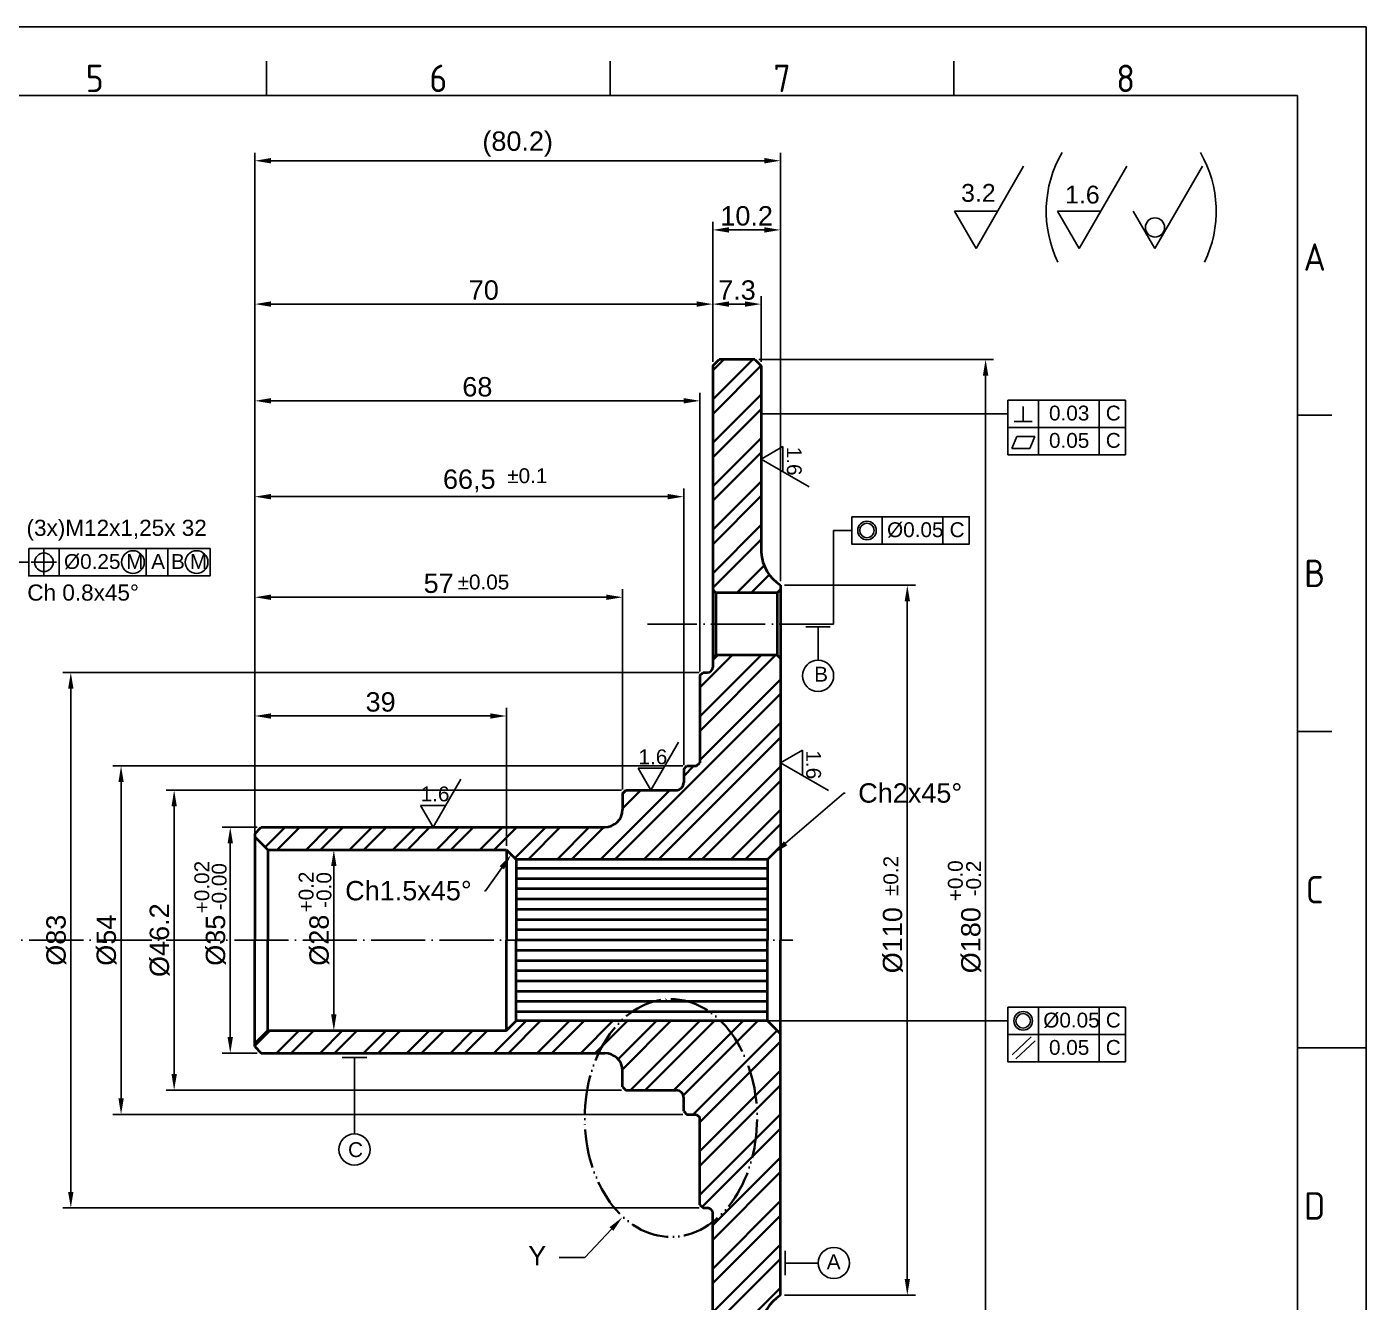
# Model space of a CAD drawing. Header units: millimetres. Extents: x 2429 to 2877, y 1091 to 1407.
# Drawn here: x 2668.9 to 2876.6, y 1209.8 to 1407.5 of the extents above; entities that cross this region are included whole.
import ezdxf
from ezdxf import colors
from ezdxf.entities.mleader import LeaderData, LeaderLine
from ezdxf.enums import TextEntityAlignment as Align
from ezdxf.math import Vec2, Vec3

# ---------------------------------------------------------------- set-up
doc = ezdxf.new("R2010")
doc.units = ezdxf.units.MM
doc.linetypes.add('ACAD_ISO04W100', pattern=[30, 24, -3, 0, -3])
doc.linetypes.add('ACAD_ISO05W100', pattern=[33, 24, -3, 0, -3, 0, -3])
for name, color, linetype, lineweight in [('AM_0', 7, 'Continuous', 40), ('AM_4', 1, 'ACAD_ISO04W100', 25), ('AM_5', 3, 'Continuous', 25), ('AM_7', 4, 'Continuous', 35), ('AM_BOR', 2, 'ACAD_ISO05W100', 35)]:
    doc.layers.add(name, color=color, linetype=linetype, lineweight=lineweight)
doc.styles.add('ACISOTS', font='isocp.shx', dxfattribs={"height": 1})
doc.styles.get("Standard").update_dxf_attribs({"font": 'arial.ttf'})
doc.dimstyles.new('ISO-25', dxfattribs={"dimtxt": 3, "dimasz": 2.5, "dimexe": 1.25, "dimexo": 0.625, "dimtad": 1, "dimtxsty": 'Standard', "dimcen": 2.5, "dimadec": 0, "dimazin": 0, "dimtfac": 1, "dimtmove": 0, "dimatfit": 3, "dimfxl": 1, "dimarcsym": 0})

# ---------------------------------------------------------------- blocks, each defined once
blk = doc.blocks.new('A3 ZTL')
for p, q in [((401.17, 280.82), (19.57, 280.82)), ((401.17, 9.78), (401.17, 280.82))]:
    blk.add_line(p, q)
at = {"layer": 'AM_BOR', "color": 135, "linetype": 'Continuous', "lineweight": 25}
for p, q in [((0, 290.61), (410.96, 290.61)), ((410.96, 290.61), (410.96, 0))]:
    blk.add_line(p, q, dxfattribs=at)
at = {"layer": 'AM_BOR', "color": 135, "lineweight": 25}
for p, q in [((254.4, 280.82), (254.4, 285.71)), ((303.33, 280.82), (303.33, 285.71)), ((352.25, 280.82), (352.25, 285.71)), ((406.07, 235.32), (401.17, 235.32)), ((406.07, 190.31), (401.17, 190.31)), ((401.17, 145.3), (410.96, 145.3))]:
    blk.add_line(p, q, dxfattribs=at)
at = {"layer": 'AM_BOR', "color": 135, "lineweight": 25, "style": 'ACISOTS'}
for s, p in [('5', (229.94, 283.27)), ('6', (278.86, 283.27)), ('7', (327.79, 283.27)), ('8', (376.71, 283.27)), ('A', (403.62, 257.83)), ('B', (403.62, 212.82)), ('C', (403.62, 167.81)), ('D', (403.62, 122.8))]:
    blk.add_text(s, height=3.91, dxfattribs=at).set_placement(p, align=Align.MIDDLE)
blk = doc.blocks.new('*D43')
at = {"layer": 'AM_5', "color": 0, "lineweight": -2}
blk.add_line((2547.72, 1212.33), (2536.79, 1193.38), dxfattribs=at)
blk.add_arc((2578.66, 1265.91), 82.5, 181.7363, 238.2637, dxfattribs=at)
at = {"layer": 'AM_5', "color": 0}
for points in [[(2495.78, 1263.41), (2496.62, 1263.42), (2496.16, 1265.91)], [(2535.48, 1196.1), (2535.05, 1195.39), (2537.41, 1194.46)]]:
    blk.add_solid(points, dxfattribs=at)
at = {"layer": 'Defpoints', "color": 0}
for p in [(2478.5, 1265.91), (2787.69, 1265.91), (2501.14, 1237.69), (2560.29, 1234.09), (2548.04, 1212.87)]:
    blk.add_point(p, dxfattribs=at)
at = {"layer": 'AM_5', "color": 0, "insert": (2509.08, 1225.74), "char_height": 3, "attachment_point": 5, "rotation": 300}
blk.add_mtext('60°', dxfattribs=at)
blk = doc.blocks.new('*D46')
at = {"layer": 'AM_5', "color": 0, "lineweight": -2}
for p, q in [((2786.39, 1320.91), (2806.68, 1320.91)), ((2805.43, 1318.41), (2805.43, 1213.41)), ((2786.39, 1210.91), (2806.68, 1210.91))]:
    blk.add_line(p, q, dxfattribs=at)
at = {"layer": 'AM_5', "color": 0}
for points in [[(2805.02, 1318.41), (2805.85, 1318.41), (2805.43, 1320.91)], [(2805.02, 1213.41), (2805.85, 1213.41), (2805.43, 1210.91)]]:
    blk.add_solid(points, dxfattribs=at)
at = {"layer": 'Defpoints', "color": 0}
for p in [(2785.77, 1320.91), (2785.77, 1210.91), (2805.43, 1210.91)]:
    blk.add_point(p, dxfattribs=at)
at = {"layer": 'AM_5', "color": 0, "insert": (2803.19, 1265.91), "char_height": 3, "attachment_point": 5, "rotation": 90}
blk.add_mtext('%%C110', dxfattribs=at)
blk = doc.blocks.new('*D47')
at = {"layer": 'AM_5', "color": 0, "lineweight": -2}
for p, q in [((2782.39, 1355.91), (2818.82, 1355.91)), ((2817.57, 1353.41), (2817.57, 1178.41)), ((2782.39, 1175.91), (2818.82, 1175.91))]:
    blk.add_line(p, q, dxfattribs=at)
at = {"layer": 'AM_5', "color": 0}
for points in [[(2817.15, 1353.41), (2817.99, 1353.41), (2817.57, 1355.91)], [(2817.15, 1178.41), (2817.99, 1178.41), (2817.57, 1175.91)]]:
    blk.add_solid(points, dxfattribs=at)
at = {"layer": 'Defpoints', "color": 0}
for p in [(2781.77, 1355.91), (2781.77, 1175.91), (2817.57, 1175.91)]:
    blk.add_point(p, dxfattribs=at)
at = {"layer": 'AM_5', "color": 0, "insert": (2815.33, 1265.91), "char_height": 3, "attachment_point": 5, "rotation": 90}
blk.add_mtext('%%C180', dxfattribs=at)
blk = doc.blocks.new('*D48')
at = {"layer": 'AM_5', "color": 0, "lineweight": -2}
for p, q in [((2773.14, 1307.41), (2674.49, 1307.41)), ((2675.74, 1304.91), (2675.74, 1226.91)), ((2773.14, 1224.41), (2674.49, 1224.41))]:
    blk.add_line(p, q, dxfattribs=at)
at = {"layer": 'AM_5', "color": 0}
for points in [[(2675.32, 1304.91), (2676.15, 1304.91), (2675.74, 1307.41)], [(2675.32, 1226.91), (2676.15, 1226.91), (2675.74, 1224.41)]]:
    blk.add_solid(points, dxfattribs=at)
at = {"layer": 'Defpoints', "color": 0}
for p in [(2773.77, 1307.41), (2675.74, 1224.41), (2773.77, 1224.41)]:
    blk.add_point(p, dxfattribs=at)
at = {"layer": 'AM_5', "color": 0, "insert": (2673.5, 1265.91), "char_height": 3, "attachment_point": 5, "rotation": 90}
blk.add_mtext('%%c83', dxfattribs=at)
blk = doc.blocks.new('*D49')
at = {"layer": 'AM_5', "color": 0, "lineweight": -2}
for p, q in [((2770.64, 1292.91), (2682.28, 1292.91)), ((2683.53, 1290.41), (2683.53, 1241.41)), ((2770.64, 1238.91), (2682.28, 1238.91))]:
    blk.add_line(p, q, dxfattribs=at)
at = {"layer": 'AM_5', "color": 0}
for points in [[(2683.12, 1290.41), (2683.95, 1290.41), (2683.53, 1292.91)], [(2683.12, 1241.41), (2683.95, 1241.41), (2683.53, 1238.91)]]:
    blk.add_solid(points, dxfattribs=at)
at = {"layer": 'Defpoints', "color": 0}
for p in [(2771.27, 1292.91), (2683.53, 1238.91), (2771.27, 1238.91)]:
    blk.add_point(p, dxfattribs=at)
at = {"layer": 'AM_5', "color": 0, "insert": (2681.29, 1265.91), "char_height": 3, "attachment_point": 5, "rotation": 90}
blk.add_mtext('%%C54', dxfattribs=at)
blk = doc.blocks.new('*D50')
at = {"layer": 'AM_5', "color": 0, "lineweight": -2}
for p, q in [((2761.14, 1289.16), (2690.51, 1289.16)), ((2691.76, 1286.66), (2691.76, 1245.16)), ((2761.14, 1242.66), (2690.51, 1242.66))]:
    blk.add_line(p, q, dxfattribs=at)
at = {"layer": 'AM_5', "color": 0}
for points in [[(2691.35, 1286.66), (2692.18, 1286.66), (2691.76, 1289.16)], [(2691.35, 1245.16), (2692.18, 1245.16), (2691.76, 1242.66)]]:
    blk.add_solid(points, dxfattribs=at)
at = {"layer": 'Defpoints', "color": 0}
for p in [(2761.77, 1289.16), (2691.76, 1242.66), (2761.77, 1242.66)]:
    blk.add_point(p, dxfattribs=at)
at = {"layer": 'AM_5', "color": 0, "insert": (2689.52, 1265.91), "char_height": 3, "attachment_point": 5, "rotation": 90}
blk.add_mtext('%%C46.2', dxfattribs=at)
blk = doc.blocks.new('*D51')
at = {"layer": 'AM_5', "color": 0, "lineweight": -2}
for p, q in [((2704.64, 1283.41), (2699.21, 1283.41)), ((2700.46, 1280.91), (2700.46, 1250.91)), ((2704.64, 1248.41), (2699.21, 1248.41))]:
    blk.add_line(p, q, dxfattribs=at)
at = {"layer": 'AM_5', "color": 0}
for points in [[(2700.04, 1280.91), (2700.88, 1280.91), (2700.46, 1283.41)], [(2700.04, 1250.91), (2700.88, 1250.91), (2700.46, 1248.41)]]:
    blk.add_solid(points, dxfattribs=at)
at = {"layer": 'Defpoints', "color": 0}
for p in [(2705.27, 1283.41), (2700.46, 1248.41), (2705.27, 1248.41)]:
    blk.add_point(p, dxfattribs=at)
at = {"layer": 'AM_5', "color": 0, "insert": (2698.22, 1265.91), "char_height": 3, "attachment_point": 5, "rotation": 90}
blk.add_mtext('%%C35', dxfattribs=at)
blk = doc.blocks.new('*D52')
at = {"layer": 'AM_5', "color": 0, "lineweight": -2}
for p, q in [((2715.89, 1279.91), (2715.27, 1279.91)), ((2716.52, 1277.41), (2716.52, 1254.41)), ((2715.89, 1251.91), (2715.27, 1251.91))]:
    blk.add_line(p, q, dxfattribs=at)
at = {"layer": 'AM_5', "color": 0}
for points in [[(2716.1, 1277.41), (2716.93, 1277.41), (2716.52, 1279.91)], [(2716.1, 1254.41), (2716.93, 1254.41), (2716.52, 1251.91)]]:
    blk.add_solid(points, dxfattribs=at)
at = {"layer": 'Defpoints', "color": 0}
for p in [(2716.52, 1279.91), (2716.52, 1251.91), (2716.52, 1251.91)]:
    blk.add_point(p, dxfattribs=at)
at = {"layer": 'AM_5', "color": 0, "insert": (2714.28, 1265.91), "char_height": 3, "attachment_point": 5, "rotation": 90}
blk.add_mtext('%%C28', dxfattribs=at)
blk = doc.blocks.new('*D53')
at = {"layer": 'AM_5', "color": 0, "lineweight": -2}
for p, q in [((2775.27, 1355.54), (2775.27, 1365.74)), ((2777.77, 1364.49), (2780.27, 1364.49)), ((2782.77, 1355.54), (2782.77, 1365.74))]:
    blk.add_line(p, q, dxfattribs=at)
at = {"layer": 'AM_5', "color": 0}
for points in [[(2777.77, 1364.91), (2777.77, 1364.08), (2775.27, 1364.49)], [(2780.27, 1364.91), (2780.27, 1364.08), (2782.77, 1364.49)]]:
    blk.add_solid(points, dxfattribs=at)
at = {"layer": 'Defpoints', "color": 0}
for p in [(2782.77, 1364.49), (2775.27, 1354.91), (2782.77, 1354.91)]:
    blk.add_point(p, dxfattribs=at)
at = {"layer": 'AM_5', "color": 0, "insert": (2779.02, 1366.65), "char_height": 3, "attachment_point": 5}
blk.add_mtext('7.3', dxfattribs=at)
blk = doc.blocks.new('*D54')
at = {"layer": 'AM_5', "color": 0, "lineweight": -2}
for p, q in [((2775.27, 1355.54), (2775.27, 1377.24)), ((2785.77, 1321.54), (2785.77, 1377.24)), ((2777.77, 1375.99), (2783.27, 1375.99))]:
    blk.add_line(p, q, dxfattribs=at)
at = {"layer": 'AM_5', "color": 0}
for points in [[(2777.77, 1376.41), (2777.77, 1375.57), (2775.27, 1375.99)], [(2783.27, 1376.41), (2783.27, 1375.57), (2785.77, 1375.99)]]:
    blk.add_solid(points, dxfattribs=at)
at = {"layer": 'Defpoints', "color": 0}
for p in [(2785.77, 1375.99), (2775.27, 1354.91), (2785.77, 1320.91)]:
    blk.add_point(p, dxfattribs=at)
at = {"layer": 'AM_5', "color": 0, "insert": (2780.52, 1378.15), "char_height": 3, "attachment_point": 5}
blk.add_mtext('10.2', dxfattribs=at)
blk = doc.blocks.new('*D57')
at = {"layer": 'AM_5', "color": 0, "lineweight": -2}
for p, q in [((2704.27, 1282.54), (2704.27, 1320.31)), ((2706.77, 1319.06), (2758.77, 1319.06)), ((2761.27, 1289.29), (2761.27, 1320.31))]:
    blk.add_line(p, q, dxfattribs=at)
at = {"layer": 'AM_5', "color": 0}
for points in [[(2706.77, 1319.48), (2706.77, 1318.64), (2704.27, 1319.06)], [(2758.77, 1319.48), (2758.77, 1318.64), (2761.27, 1319.06)]]:
    blk.add_solid(points, dxfattribs=at)
at = {"layer": 'Defpoints', "color": 0}
for p in [(2761.27, 1319.06), (2761.27, 1288.66), (2704.27, 1281.91)]:
    blk.add_point(p, dxfattribs=at)
at = {"layer": 'AM_5', "color": 0, "insert": (2732.77, 1321.21), "char_height": 3, "attachment_point": 5}
blk.add_mtext('57', dxfattribs=at)
blk = doc.blocks.new('*D58')
at = {"layer": 'AM_5', "color": 0, "lineweight": -2}
for p, q in [((2704.27, 1283.04), (2704.27, 1335.9)), ((2770.77, 1293.04), (2770.77, 1335.9)), ((2706.77, 1334.65), (2768.27, 1334.65))]:
    blk.add_line(p, q, dxfattribs=at)
at = {"layer": 'AM_5', "color": 0}
for points in [[(2706.77, 1335.07), (2706.77, 1334.23), (2704.27, 1334.65)], [(2768.27, 1335.07), (2768.27, 1334.23), (2770.77, 1334.65)]]:
    blk.add_solid(points, dxfattribs=at)
at = {"layer": 'Defpoints', "color": 0}
for p in [(2770.77, 1334.65), (2770.77, 1292.41), (2704.27, 1282.41)]:
    blk.add_point(p, dxfattribs=at)
at = {"layer": 'AM_5', "color": 0, "insert": (2737.52, 1337.08), "char_height": 3, "attachment_point": 5}
blk.add_mtext('66,5', dxfattribs=at)
blk = doc.blocks.new('*D59')
at = {"layer": 'AM_5', "color": 0, "lineweight": -2}
for p, q in [((2704.27, 1283.16), (2704.27, 1350.75)), ((2773.27, 1307.54), (2773.27, 1350.75)), ((2706.77, 1349.5), (2770.77, 1349.5))]:
    blk.add_line(p, q, dxfattribs=at)
at = {"layer": 'AM_5', "color": 0}
for points in [[(2706.77, 1349.92), (2706.77, 1349.09), (2704.27, 1349.5)], [(2770.77, 1349.92), (2770.77, 1349.09), (2773.27, 1349.5)]]:
    blk.add_solid(points, dxfattribs=at)
at = {"layer": 'Defpoints', "color": 0}
for p in [(2773.27, 1349.5), (2773.27, 1306.91), (2704.27, 1282.54)]:
    blk.add_point(p, dxfattribs=at)
at = {"layer": 'AM_5', "color": 0, "insert": (2738.77, 1351.66), "char_height": 3, "attachment_point": 5}
blk.add_mtext('68', dxfattribs=at)
blk = doc.blocks.new('*D60')
at = {"layer": 'AM_5', "color": 0, "lineweight": -2}
for p, q in [((2704.27, 1283.16), (2704.27, 1365.74)), ((2706.77, 1364.49), (2772.77, 1364.49)), ((2775.27, 1355.54), (2775.27, 1365.74))]:
    blk.add_line(p, q, dxfattribs=at)
at = {"layer": 'AM_5', "color": 0}
for points in [[(2706.77, 1364.91), (2706.77, 1364.08), (2704.27, 1364.49)], [(2772.77, 1364.91), (2772.77, 1364.08), (2775.27, 1364.49)]]:
    blk.add_solid(points, dxfattribs=at)
at = {"layer": 'Defpoints', "color": 0}
for p in [(2775.27, 1364.49), (2775.27, 1354.91), (2704.27, 1282.54)]:
    blk.add_point(p, dxfattribs=at)
at = {"layer": 'AM_5', "color": 0, "insert": (2739.77, 1366.65), "char_height": 3, "attachment_point": 5}
blk.add_mtext('70', dxfattribs=at)
blk = doc.blocks.new('*D61')
at = {"layer": 'AM_5', "color": 0, "lineweight": -2}
for p, q in [((2704.27, 1283.66), (2704.27, 1387.96)), ((2785.77, 1322.16), (2785.77, 1387.96)), ((2706.77, 1386.71), (2783.27, 1386.71))]:
    blk.add_line(p, q, dxfattribs=at)
at = {"layer": 'AM_5', "color": 0}
for points in [[(2706.77, 1387.13), (2706.77, 1386.29), (2704.27, 1386.71)], [(2783.27, 1387.13), (2783.27, 1386.29), (2785.77, 1386.71)]]:
    blk.add_solid(points, dxfattribs=at)
at = {"layer": 'Defpoints', "color": 0}
for p in [(2785.77, 1386.71), (2785.77, 1321.54), (2704.27, 1283.04)]:
    blk.add_point(p, dxfattribs=at)
at = {"layer": 'AM_5', "color": 0, "insert": (2745.02, 1389.3), "char_height": 3, "attachment_point": 5}
blk.add_mtext('(80.2)', dxfattribs=at)
blk = doc.blocks.new('*D69')
at = {"layer": 'AM_5', "color": 0, "lineweight": -2}
for p, q in [((2704.27, 1284.29), (2704.27, 1301.91)), ((2706.77, 1300.66), (2740.77, 1300.66)), ((2743.27, 1280.54), (2743.27, 1301.91))]:
    blk.add_line(p, q, dxfattribs=at)
at = {"layer": 'AM_5', "color": 0}
for points in [[(2706.77, 1301.07), (2706.77, 1300.24), (2704.27, 1300.66)], [(2740.77, 1301.07), (2740.77, 1300.24), (2743.27, 1300.66)]]:
    blk.add_solid(points, dxfattribs=at)
at = {"layer": 'Defpoints', "color": 0}
for p in [(2743.27, 1300.66), (2704.27, 1283.66), (2743.27, 1279.91)]:
    blk.add_point(p, dxfattribs=at)
at = {"layer": 'AM_5', "color": 0, "insert": (2723.77, 1302.82), "char_height": 3, "attachment_point": 5}
blk.add_mtext('39', dxfattribs=at)

msp = doc.modelspace()

# ---------------------------------------------------------------- hatches: boundary and pattern name
at = {"layer": 'AM_0'}
h = msp.add_hatch(dxfattribs=at)
h.set_pattern_fill('ANSI31', color=256, scale=0.5, angle=315, style=0)
h.set_pattern_definition([(0, (-574.0602, 0.7274), (6e-16, 1.5875), [])])
h.paths.add_polyline_path([(2783.769, 1253.412), (2783.769, 1265.912), (2744.769, 1265.912), (2744.769, 1253.412)])
h.paths.add_polyline_path([(2744.769, 1278.412), (2744.769, 1265.912), (2783.769, 1265.912), (2783.769, 1278.412)])
at = {"layer": 'AM_7'}
h = msp.add_hatch(dxfattribs=at)
h.set_pattern_fill('ANSI32', color=256, scale=0.5, style=0)
h.set_pattern_definition([(45, (-574.06, 0.7274), (-3.367596, 3.367596), []), (45, (-571.815, 0.7274), (-3.367596, 3.367596), [])])
h.paths.add_polyline_path([(2775.269, 1320.262), (2775.769, 1319.762), (2785.269, 1319.762), (2785.769, 1320.262), (2785.769, 1320.912, -0.236068), (2782.769, 1326.03), (2782.769, 1354.912), (2781.769, 1355.912), (2776.269, 1355.912), (2775.269, 1354.912)])
h.paths.add_polyline_path([(2785.769, 1309.562), (2785.269, 1310.062), (2775.769, 1310.062), (2775.269, 1309.562), (2775.269, 1308.212, -0.4142136), (2774.469, 1307.412), (2773.769, 1307.412), (2773.269, 1306.912), (2773.269, 1293.412), (2772.769, 1292.912), (2771.269, 1292.912), (2770.769, 1292.412), (2770.769, 1290.362, -0.4142136), (2769.569, 1289.162), (2761.769, 1289.162), (2761.269, 1288.662), (2761.269, 1286.162, -0.4142136), (2758.519, 1283.412), (2705.269, 1283.412), (2704.269, 1282.412), (2704.269, 1281.912), (2706.269, 1279.912), (2743.269, 1279.912), (2744.769, 1278.412), (2783.769, 1278.412), (2785.769, 1280.412)])
h.paths.add_polyline_path([(2744.769, 1253.412), (2743.269, 1251.912), (2706.269, 1251.912), (2704.269, 1249.912), (2704.269, 1249.412), (2705.269, 1248.412), (2758.519, 1248.412, -0.4142136), (2761.269, 1245.662), (2761.269, 1243.162), (2761.769, 1242.662), (2769.569, 1242.662, -0.4142136), (2770.769, 1241.462), (2770.769, 1239.412), (2771.269, 1238.912), (2772.769, 1238.912), (2773.269, 1238.412), (2773.269, 1224.912), (2773.769, 1224.412), (2774.469, 1224.412, -0.4142136), (2775.269, 1223.612), (2775.269, 1198.412, 0.4142136), (2775.769, 1197.912), (2780.969, 1197.912), (2782.769, 1197.912), (2782.769, 1205.794, -0.236068), (2785.769, 1210.912), (2785.769, 1251.412), (2783.769, 1253.412)])
h.paths.add_polyline_path([(2775.269, 1176.912), (2776.269, 1175.912), (2781.769, 1175.912), (2782.769, 1176.912), (2782.769, 1183.912), (2780.969, 1183.912), (2775.769, 1183.912, 0.4142136), (2775.269, 1183.412), (2775.269, 1182.412)])

# ---------------------------------------------------------------- linework, layer by layer
at = {"layer": 'AM_0'}
for p, q in [((2775.269, 1354.912), (2776.269, 1355.912)), ((2775.269, 1354.912), (2775.269, 1308.212)), ((2781.769, 1355.912), (2776.269, 1355.912)), ((2781.769, 1355.912), (2782.769, 1354.912)), ((2782.769, 1354.912), (2782.769, 1326.03)), ((2785.769, 1320.912), (2785.769, 1265.912)), ((2785.769, 1320.912), (2785.769, 1320.912)), ((2775.769, 1319.762), (2775.269, 1320.262)), ((2785.269, 1319.762), (2775.769, 1319.762)), ((2775.769, 1319.762), (2775.769, 1310.062)), ((2785.269, 1319.762), (2785.769, 1320.262)), ((2785.269, 1319.762), (2785.269, 1310.062)), ((2775.769, 1310.062), (2775.269, 1309.562)), ((2785.269, 1310.062), (2775.769, 1310.062)), ((2785.269, 1310.062), (2785.769, 1309.562)), ((2773.269, 1306.912), (2773.769, 1307.412)), ((2773.269, 1306.912), (2773.269, 1293.412)), ((2773.769, 1307.412), (2774.469, 1307.412)), ((2770.769, 1292.412), (2771.269, 1292.912)), ((2770.769, 1292.412), (2770.769, 1290.362)), ((2771.269, 1292.912), (2772.769, 1292.912)), ((2772.769, 1292.912), (2773.269, 1293.412)), ((2761.269, 1288.662), (2761.769, 1289.162)), ((2761.269, 1288.662), (2761.269, 1286.162)), ((2761.769, 1289.162), (2769.569, 1289.162)), ((2704.269, 1282.412), (2705.269, 1283.412)), ((2705.269, 1283.412), (2758.519, 1283.412)), ((2704.269, 1282.412), (2704.269, 1281.912)), ((2704.269, 1281.912), (2704.269, 1265.912)), ((2704.269, 1281.912), (2706.269, 1279.912)), ((2706.269, 1279.912), (2743.269, 1279.912)), ((2706.269, 1279.912), (2706.269, 1265.912)), ((2743.269, 1279.912), (2743.269, 1279.912)), ((2743.269, 1279.912), (2744.769, 1278.412)), ((2743.269, 1279.912), (2743.269, 1265.912)), ((2783.769, 1278.412), (2785.769, 1280.412)), ((2783.769, 1278.412), (2744.769, 1278.412)), ((2744.769, 1278.412), (2744.769, 1265.912)), ((2783.769, 1278.412), (2783.769, 1265.912)), ((2704.269, 1249.912), (2704.269, 1265.912)), ((2706.269, 1251.912), (2706.269, 1265.912)), ((2743.269, 1251.912), (2743.269, 1265.912)), ((2744.769, 1253.412), (2744.769, 1265.912)), ((2783.769, 1253.412), (2783.769, 1265.912)), ((2785.769, 1210.912), (2785.769, 1265.912)), ((2743.269, 1251.912), (2744.769, 1253.412)), ((2783.769, 1253.412), (2744.769, 1253.412)), ((2783.769, 1253.412), (2785.769, 1251.412)), ((2704.269, 1249.912), (2706.269, 1251.912)), ((2706.269, 1251.912), (2743.269, 1251.912)), ((2743.269, 1251.912), (2743.269, 1251.912)), ((2704.269, 1249.412), (2704.269, 1249.912)), ((2704.269, 1249.412), (2705.269, 1248.412)), ((2705.269, 1248.412), (2758.519, 1248.412)), ((2761.269, 1243.162), (2761.269, 1245.662)), ((2761.269, 1243.162), (2761.769, 1242.662)), ((2761.769, 1242.662), (2769.569, 1242.662)), ((2770.769, 1239.412), (2770.769, 1241.462)), ((2770.769, 1239.412), (2771.269, 1238.912)), ((2771.269, 1238.912), (2772.769, 1238.912)), ((2772.769, 1238.912), (2773.269, 1238.412)), ((2773.269, 1224.912), (2773.269, 1238.412)), ((2773.269, 1224.912), (2773.769, 1224.412)), ((2773.769, 1224.412), (2774.469, 1224.412)), ((2775.269, 1198.412), (2775.269, 1223.612)), ((2785.769, 1210.912), (2785.769, 1210.912))]:
    msp.add_line(p, q, dxfattribs=at)
for centre, radius, start, end in [((2789.387, 1326.471), 6.633, 183.81136, 236.94147), ((2774.469, 1308.212), 0.8, 270, 0), ((2769.569, 1290.362), 1.2, 270, 0), ((2758.519, 1286.162), 2.75, 270, 0), ((2758.519, 1245.662), 2.75, 0, 90), ((2769.569, 1241.462), 1.2, 0, 90), ((2774.469, 1223.612), 0.8, 0, 90), ((2789.387, 1205.353), 6.633, 123.05853, 176.18864)]:
    msp.add_arc(centre, radius, start, end, dxfattribs=at)
at = {"layer": 'AM_4', "ltscale": 0.35}
msp.add_line((2793.989, 1314.912), (2765.145, 1314.912), dxfattribs=at)
at = {"layer": 'AM_4', "linetype": 'ACAD_ISO04W100', "ltscale": 0.35}
msp.add_line((2478.502, 1265.912), (2787.691, 1265.912), dxfattribs=at)
at = {"layer": 'AM_5'}
for p, q in [((2823.468, 1385.864), (2816.091, 1373.086)), ((2839.444, 1385.864), (2832.067, 1373.086)), ((2851.191, 1385.864), (2843.814, 1373.086)), ((2812.737, 1378.894), (2819.444, 1378.894)), ((2812.737, 1378.894), (2816.091, 1373.086)), ((2828.714, 1378.894), (2835.42, 1378.894)), ((2828.714, 1378.894), (2832.067, 1373.086)), ((2840.461, 1378.894), (2843.814, 1373.086)), ((2823.382, 1348.648), (2823.382, 1346.309)), ((2821.031, 1347.485), (2782.769, 1347.485)), ((2821.992, 1346.309), (2824.771, 1346.309)), ((2821.632, 1342.113), (2822.418, 1343.97)), ((2822.418, 1343.97), (2825.206, 1343.97)), ((2825.206, 1343.97), (2824.419, 1342.113)), ((2825.753, 1345.368), (2835.172, 1345.368)), ((2835.172, 1345.368), (2839.246, 1345.368)), ((2786.157, 1342.427), (2782.769, 1340.471)), ((2786.157, 1342.427), (2786.157, 1338.515)), ((2821.632, 1342.113), (2824.419, 1342.113)), ((2790.222, 1336.168), (2782.769, 1340.471)), ((2825.753, 1341.133), (2835.172, 1341.133)), ((2835.172, 1341.133), (2839.246, 1341.133)), ((2796.815, 1329.408), (2793.989, 1329.408)), ((2793.989, 1329.408), (2793.989, 1314.912)), ((2801.537, 1327.291), (2810.956, 1327.291)), ((2810.956, 1327.291), (2815.03, 1327.291)), ((2671.569, 1326.484), (2671.569, 1322.479)), ((2669.208, 1324.476), (2666.872, 1324.476)), ((2669.617, 1324.482), (2673.522, 1324.482)), ((2673.931, 1322.364), (2687.418, 1322.364)), ((2687.418, 1322.364), (2690.802, 1322.364)), ((2690.802, 1322.364), (2697.338, 1322.364)), ((2793.496, 1314.461), (2789.691, 1314.461)), ((2791.593, 1314.461), (2791.593, 1309.309)), ((2769.972, 1296.615), (2765.669, 1289.162)), ((2789.157, 1295.368), (2785.769, 1293.412)), ((2789.157, 1295.368), (2789.157, 1291.456)), ((2763.713, 1292.55), (2767.625, 1292.55)), ((2763.713, 1292.55), (2765.669, 1289.162)), ((2793.222, 1289.108), (2785.769, 1293.412)), ((2736.197, 1290.865), (2731.894, 1283.412)), ((2729.938, 1286.8), (2733.85, 1286.8)), ((2729.938, 1286.8), (2731.894, 1283.412)), ((2821.031, 1253.412), (2783.769, 1253.412)), ((2821.7, 1248.159), (2824.659, 1250.914)), ((2822.272, 1247.545), (2825.231, 1250.3)), ((2825.753, 1251.294), (2835.172, 1251.294)), ((2835.172, 1251.294), (2839.246, 1251.294)), ((2721.622, 1247.729), (2717.816, 1247.729)), ((2719.719, 1247.729), (2719.719, 1235.882)), ((2825.753, 1247.06), (2835.172, 1247.06)), ((2835.172, 1247.06), (2839.246, 1247.06)), ((2786.472, 1217.784), (2786.472, 1213.978)), ((2786.472, 1215.881), (2791.624, 1215.881))]:
    msp.add_line(p, q, dxfattribs=at)
for points in [[(2821.031, 1349.602), (2825.753, 1349.602), (2825.753, 1345.368), (2821.031, 1345.368)], [(2825.753, 1349.602), (2835.172, 1349.602), (2835.172, 1345.368), (2825.753, 1345.368)], [(2835.172, 1349.602), (2839.246, 1349.602), (2839.246, 1345.368), (2835.172, 1345.368)], [(2821.031, 1345.368), (2825.753, 1345.368), (2825.753, 1341.133), (2821.031, 1341.133)], [(2825.753, 1345.368), (2835.172, 1345.368), (2835.172, 1341.133), (2825.753, 1341.133)], [(2835.172, 1345.368), (2839.246, 1345.368), (2839.246, 1341.133), (2835.172, 1341.133)], [(2796.815, 1331.526), (2801.537, 1331.526), (2801.537, 1327.291), (2796.815, 1327.291)], [(2801.537, 1331.526), (2810.956, 1331.526), (2810.956, 1327.291), (2801.537, 1327.291)], [(2810.956, 1331.526), (2815.03, 1331.526), (2815.03, 1327.291), (2810.956, 1327.291)], [(2669.208, 1326.599), (2673.931, 1326.599), (2673.931, 1322.364), (2669.208, 1322.364)], [(2673.931, 1326.599), (2687.418, 1326.599), (2687.418, 1322.364), (2673.931, 1322.364)], [(2687.418, 1326.599), (2690.802, 1326.599), (2690.802, 1322.364), (2687.418, 1322.364)], [(2690.802, 1326.599), (2697.338, 1326.599), (2697.338, 1322.364), (2690.802, 1322.364)], [(2821.031, 1255.529), (2825.753, 1255.529), (2825.753, 1251.294), (2821.031, 1251.294)], [(2825.753, 1255.529), (2835.172, 1255.529), (2835.172, 1251.294), (2825.753, 1251.294)], [(2835.172, 1255.529), (2839.246, 1255.529), (2839.246, 1251.294), (2835.172, 1251.294)], [(2821.031, 1251.294), (2825.753, 1251.294), (2825.753, 1247.06), (2821.031, 1247.06)], [(2825.753, 1251.294), (2835.172, 1251.294), (2835.172, 1247.06), (2825.753, 1247.06)], [(2835.172, 1251.294), (2839.246, 1251.294), (2839.246, 1247.06), (2835.172, 1247.06)]]:
    msp.add_lwpolyline(points, close=True, dxfattribs=at)
for centre, radius in [((2843.827, 1376.378), 1.487), ((2799.176, 1329.408), 1.441), ((2799.176, 1329.408), 1.125), ((2671.569, 1324.482), 1.441), ((2685.377, 1324.509), 1.757), ((2695.246, 1324.509), 1.757), ((2791.593, 1306.889), 2.42), ((2823.392, 1253.412), 1.441), ((2823.392, 1253.412), 1.125), ((2719.719, 1233.462), 2.42), ((2794.044, 1215.881), 2.42)]:
    msp.add_circle(centre, radius, dxfattribs=at)
for centre, start, end in [((2845.027, 1378.882), 149.81687, 205.95777), ((2835.265, 1378.882), 334.04223, 30.18313)]:
    msp.add_arc(centre, 18.059, start, end, dxfattribs=at)
at = {"layer": 'AM_BOR', "ltscale": 0.25}
msp.add_ellipse((2768.776, 1238.354), major_axis=(0, 18.426), ratio=0.7252538, dxfattribs=at)

# ---------------------------------------------------------------- block references
at = {"linetype": 'ByBlock', "lineweight": 0, "xscale": 1.089, "yscale": 1.089, "zscale": 1.089}
msp.add_blockref('A3 ZTL', (2429.046, 1090.997), dxfattribs=at)

# ---------------------------------------------------------------- texts
at = {"layer": 'AM_5', "attachment_point": 1}
for s, insert, char_height in [('3.2', (2813.773, 1383.111), 2.76), ('1.6', (2829.894, 1382.844), 2.76), (' 0.03', (2826.506, 1348.755), 2.3), ('C', (2836.202, 1348.755), 2.3), (' 0.05', (2826.506, 1344.52), 2.3), ('C', (2836.202, 1344.52), 2.3), ('%%P0.1', (2743.398, 1339.048), 2.3), ('%%C0.05', (2802.291, 1330.678), 2.3), ('C', (2811.986, 1330.678), 2.3), ('%%C0.25', (2674.684, 1325.751), 2.3), ('M', (2684.325, 1325.751), 2.3), ('A', (2688.2, 1325.751), 2.3), ('B', (2691.274, 1325.751), 2.3), ('M', (2694.193, 1325.751), 2.3), ('%%P0.05', (2735.704, 1322.572), 2.3), ('B', (2790.993, 1308.289), 2.3), ('1.6', (2763.755, 1295.484), 2.3), ('1.6', (2729.98, 1289.734), 2.3), ('%%C0.05', (2826.506, 1254.682), 2.3), ('C', (2836.202, 1254.682), 2.3), (' 0.05', (2826.506, 1250.447), 2.3), ('C', (2836.202, 1250.447), 2.3), ('C', (2718.723, 1234.598), 2.3), ('A', (2792.938, 1217.221), 2.3)]:
    msp.add_mtext_dynamic_manual_height_columns(s, width=18.23779, gutter_width=12.5, heights=[0], dxfattribs=dict(at, insert=insert, char_height=char_height))
at = {"layer": 'AM_5', "char_height": 2.3, "attachment_point": 1}
for s, insert, rotation in [('1.6', (2789.054, 1342.385), 270), ('1.6', (2792.054, 1295.326), 270), ('+0.02', (2694.893, 1270.079), 90), ('-0.00', (2697.585, 1270.535), 90), ('%%P0.2', (2801.72, 1272.749), 90), ('+0.0', (2811.727, 1271.949), 90), ('-0.2', (2814.557, 1272.701), 90), ('+0.2', (2711.068, 1270.208), 90), ('-0.0', (2713.837, 1270.927), 90)]:
    msp.add_mtext_dynamic_manual_height_columns(s, width=18.23779, gutter_width=12.5, heights=[0], dxfattribs=dict(at, insert=insert, rotation=rotation))
at = {"layer": 'AM_5', "color": 3, "insert": (2668.988, 1321.038), "char_height": 2.5, "attachment_point": 1}
msp.add_mtext_dynamic_manual_height_columns('Ch 0.8x45%%D', width=40.20612, gutter_width=12.5, heights=[0], dxfattribs=at)

# ---------------------------------------------------------------- dimensions: what is measured, and where the dimension line sits
at = {"layer": 'AM_5'}
for base, p1, p2, text, picture, middle in [((2785.769, 1386.71), (2704.269, 1283.037), (2785.769, 1321.537), '(80.2)', '*D61', (2745.019, 1389.302)), ((2785.769, 1375.991), (2775.269, 1354.912), (2785.769, 1320.912), '10.2', '*D54', (2780.519, 1378.148)), ((2775.269, 1364.495), (2704.269, 1282.537), (2775.269, 1354.912), '70', '*D60', (2739.769, 1366.652)), ((2782.769, 1364.495), (2775.269, 1354.912), (2782.769, 1354.912), '7.3', '*D53', (2779.019, 1366.653)), ((2773.269, 1349.503), (2704.269, 1282.537), (2773.269, 1306.912), '68', '*D59', (2738.769, 1351.66))]:
    dim = msp.add_linear_dim(base=base, p1=p1, p2=p2, text=text, dimstyle='ISO-25', dxfattribs=at)
    dim.commit()
    dim.dimension.update_dxf_attribs({"geometry": picture, "text_midpoint": middle})
for base, p1, p2, text, picture, middle in [((2817.569, 1175.912), (2781.769, 1355.912), (2781.769, 1175.912), '%%C180', '*D47', (2815.329, 1265.912)), ((2805.434, 1210.912), (2785.769, 1320.912), (2785.769, 1210.912), '%%C110', '*D46', (2803.193, 1265.912)), ((2675.737, 1224.412), (2773.769, 1307.412), (2773.769, 1224.412), '%%c83', '*D48', (2673.497, 1265.912)), ((2683.533, 1238.912), (2771.269, 1292.912), (2771.269, 1238.912), '%%C54', '*D49', (2681.292, 1265.912)), ((2691.763, 1242.662), (2761.769, 1289.162), (2761.769, 1242.662), '%%C46.2', '*D50', (2689.522, 1265.912)), ((2700.461, 1248.412), (2705.269, 1283.412), (2705.269, 1248.412), '%%C35', '*D51', (2698.22, 1265.912)), ((2716.517, 1251.912), (2716.517, 1279.912), (2716.517, 1251.912), '%%C28', '*D52', (2714.276, 1265.912))]:
    dim = msp.add_linear_dim(base=base, p1=p1, p2=p2, angle=90, text=text, dimstyle='ISO-25', dxfattribs=at)
    dim.commit()
    dim.dimension.update_dxf_attribs({"geometry": picture, "text_midpoint": middle})
for base, p1, p2, picture, middle in [((2770.769, 1334.649), (2704.269, 1282.412), (2770.769, 1292.412), '*D58', (2737.519, 1337.077)), ((2761.269, 1319.061), (2704.269, 1281.912), (2761.269, 1288.662), '*D57', (2732.769, 1321.212)), ((2743.269, 1300.658), (2704.269, 1283.662), (2743.269, 1279.912), '*D69', (2723.769, 1302.816))]:
    dim = msp.add_linear_dim(base=base, p1=p1, p2=p2, dimstyle='ISO-25', dxfattribs=at)
    dim.commit()
    dim.dimension.update_dxf_attribs({"geometry": picture, "text_midpoint": middle})
dim = msp.add_angular_dim_2l(base=(2501.137, 1237.695), line1=((2560.287, 1234.085), (2548.037, 1212.868)), line2=((2478.502, 1265.912), (2787.691, 1265.912)), dimstyle='ISO-25', dxfattribs=at)
dim.commit()
dim.dimension.update_dxf_attribs({"geometry": '*D43', "text_midpoint": (2509.082, 1225.74)})

# ---------------------------------------------------------------- leaders
ml = msp.add_multileader_mtext('Standard', dxfattribs=at)
ml.set_content('(3x)M12x1,25x 32', color=256)
ml.set_leader_properties()
ml.build(insert=Vec2(0, 0))
ml.multileader.update_dxf_attribs({"arrow_head_size": 2.5})
ctx = ml.context
ctx.base_point, ctx.char_height, ctx.arrow_head_size, ctx.plane_origin = Vec3(2666.872, 1329.456), 2.5, 2.5, Vec3(2645.318, 1306.561)
notes = []
notes.append((ctx, [(0, (1, 1, 0), (2658.872, 1329.456), (1, 0), 8, [(0, [(2645.318, 1306.561)], 0, [])])]))
ctx.mtext.insert, ctx.mtext.flow_direction = Vec3(2668.872, 1331.074), 5
ml = msp.add_multileader_mtext('Standard', dxfattribs=at)
ml.set_content('Ch2x45%%D', color=256)
ml.set_leader_properties()
ml.build(insert=Vec2(0, 0))
ml.multileader.update_dxf_attribs({"arrow_head_size": 2.5})
ctx = ml.context
ctx.base_point, ctx.char_height, ctx.arrow_head_size, ctx.plane_origin = Vec3(2795.819, 1288.702), 3, 2.5, Vec3(2784.665, 1279.296)
notes.append((ctx, [(0, (1, 1, 0), (2795.595, 1288.702), (1, 0), 0.225, [(0, [(2784.665, 1279.296)], 0, [])])]))
ctx.mtext.insert, ctx.mtext.flow_direction = Vec3(2797.819, 1290.227), 5
ml = msp.add_multileader_mtext('Standard', dxfattribs=at)
ml.set_content('Ch1.5x45%%D', color=256)
ml.set_leader_properties()
ml.build(insert=Vec2(0, 0))
ml.multileader.update_dxf_attribs({"arrow_head_size": 2.5})
ctx = ml.context
ctx.base_point, ctx.char_height, ctx.arrow_head_size, ctx.plane_origin = Vec3(2716.763, 1273.566), 3, 2.5, Vec3(2744.019, 1279.162)
ctx.text_align_type = 2
notes.append((ctx, [(0, (1, 1, 0), (2740.013, 1273.566), (-1, 0), 0.12, [(0, [(2744.019, 1279.162)], 0, [])])]))
ctx.mtext.insert, ctx.mtext.alignment, ctx.mtext.flow_direction = Vec3(2737.893, 1275.091), 3, 5
ml = msp.add_multileader_mtext('Standard', dxfattribs=at)
ml.set_content('Y', color=256)
ml.set_leader_properties()
ml.build(insert=Vec2(0, 0))
ml.multileader.update_dxf_attribs({"arrow_head_size": 2.5})
ctx = ml.context
ctx.base_point, ctx.char_height, ctx.arrow_head_size, ctx.plane_origin = Vec3(2744.701, 1216.727), 3, 2.5, Vec3(2761.262, 1222.98)
ctx.text_align_type = 2
notes.append((ctx, [(0, (1, 1, 0), (2755.452, 1216.727), (-1, 0), 4, [(0, [(2761.262, 1222.98)], 0, [])])]))
ctx.mtext.insert, ctx.mtext.alignment, ctx.mtext.flow_direction = Vec3(2749.452, 1218.527), 3, 5
for ctx, leaders in notes:
    for number, flags, end, landing, length, lines in leaders:
        leader = LeaderData()
        leader.index, (leader.has_last_leader_line, leader.has_dogleg_vector, leader.attachment_direction) = number, flags
        leader.last_leader_point, leader.dogleg_vector, leader.dogleg_length = Vec3(end), Vec3(landing), length
        for number, points, colour, breaks in lines:
            line = LeaderLine()
            line.index, line.vertices, line.color, line.breaks = number, Vec3.list(points), colors.encode_raw_color(colour), breaks
            leader.lines.append(line)
        ctx.leaders.append(leader)

doc.saveas('drawing.dxf')
